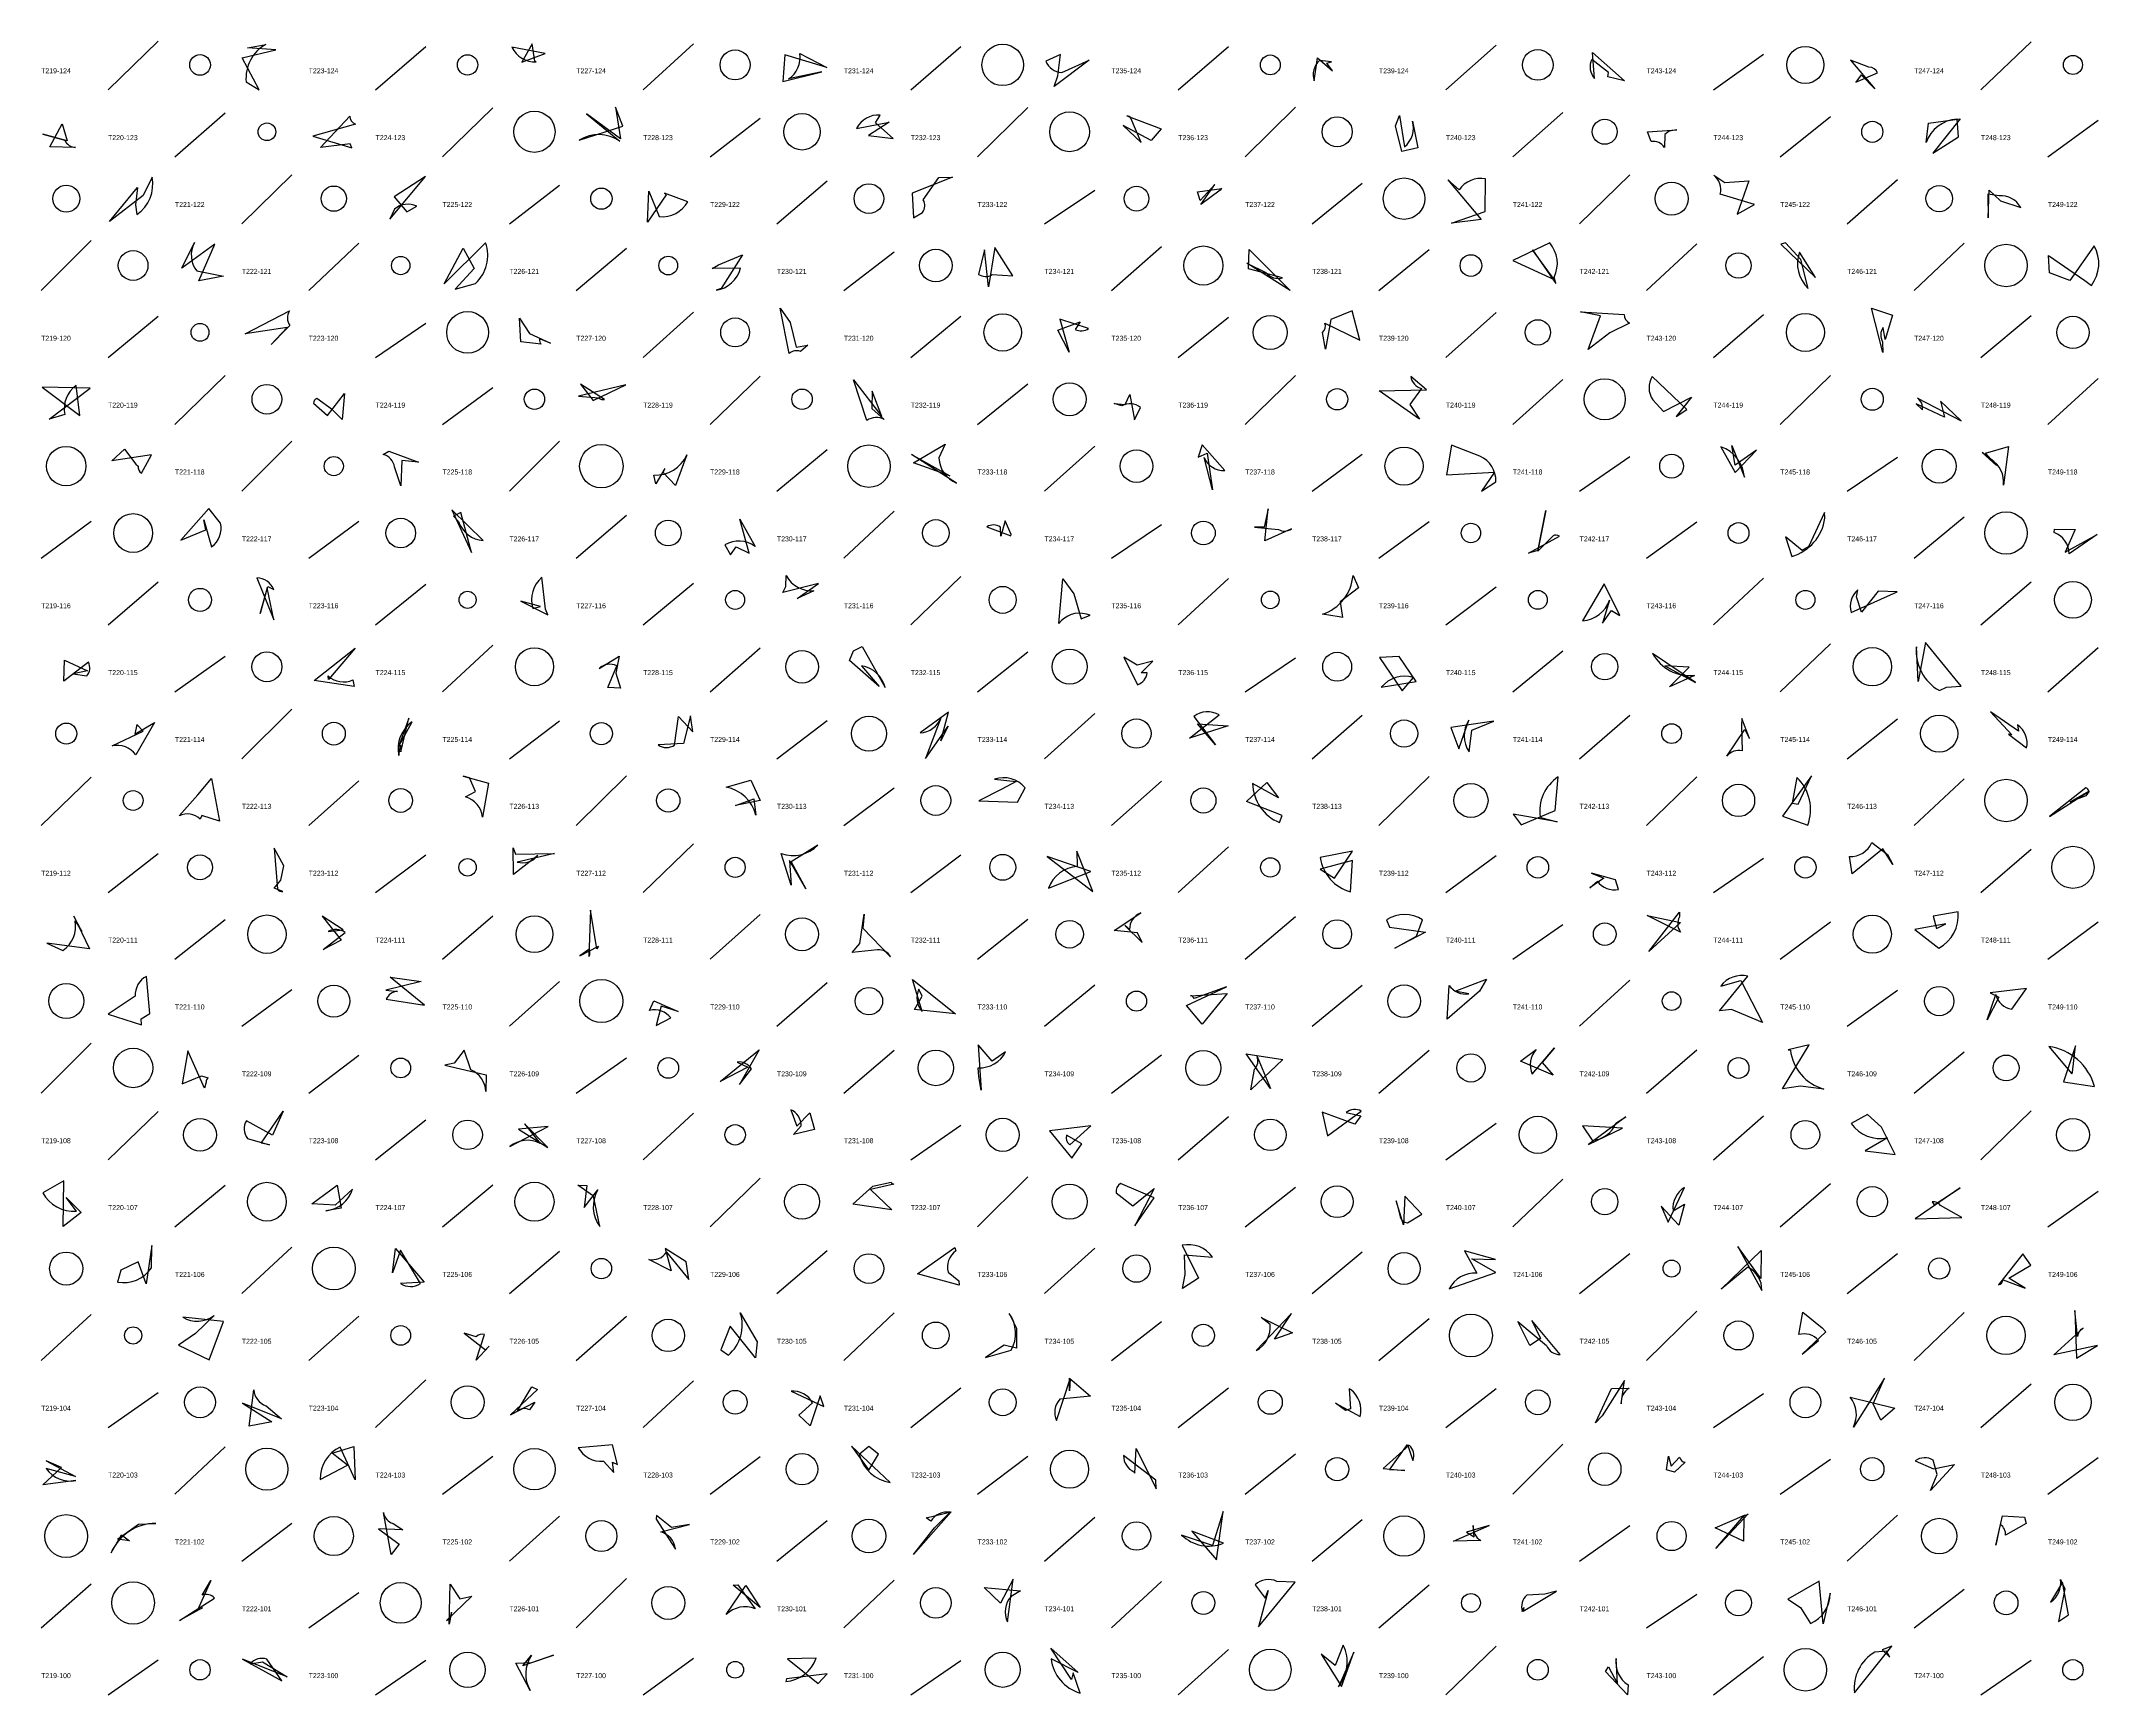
# Model space of a CAD drawing. Header units: millimetres. Extents: x -1 to 9990, y 0 to 15990.
# Drawn here: x 8760 to 9990, y 4000 to 4989 of the extents above; entities that cross this region are included whole.
import ezdxf

# ---------------------------------------------------------------- set-up
doc = ezdxf.new("R2010")
doc.units = ezdxf.units.MM
doc.layers.add('TEXT', color=3, linetype='Continuous')
doc.layers.add('WALL', color=1, linetype='Continuous')

msp = doc.modelspace()

# ---------------------------------------------------------------- linework, layer by layer
for points in [[(8900.4, 4984.1), (8883.3, 4985.3), (8894.4, 4987.3, 0.3), (8882.6, 4964.8), (8890.3, 4960.1), (8880.2, 4979.2)], [(9047.5, 4976.7), (9061.4, 4981.9), (9041.5, 4985.6, 0.3), (9056.1, 4976.8), (9055.3, 4977.3), (9053.7, 4987.6)], [(9203.6, 4965), (9226.9, 4970.9), (9206.9, 4966.6, 0.3), (9213.7, 4981.8), (9229.8, 4973.5), (9204.7, 4981)], [(9368, 4968.4), (9369.5, 4981.2), (9360.8, 4977.2, 0.3), (9370.3, 4970.5), (9386.7, 4977.9), (9365.8, 4962.1)], [(9528.8, 4976.1), (9531.6, 4976.8), (9524.5, 4977.7, 0.3), (9521.2, 4965.4), (9523.2, 4979.3), (9532.3, 4971.5)], [(9696.9, 4967.9), (9697.2, 4970.5), (9687.2, 4978.3, 0.3), (9688.9, 4966.9), (9687.7, 4982.4), (9706.8, 4965.5)], [(9848.3, 4969), (9845.1, 4964.7), (9858.2, 4970.2, 0.3), (9853, 4973.7), (9841.9, 4977.9), (9856.5, 4960.6)], [(9106.4, 4930.7), (9086.2, 4945.8), (9106.1, 4929.4, 0.3), (9081.7, 4929.9), (9107.9, 4938.4), (9103.5, 4949.8)], [(8775.5, 4929.5), (8761.1, 4933.5), (8774.1, 4930, 0.3), (8780.5, 4925.7), (8765.2, 4926), (8772.6, 4939.8)], [(8944.8, 4927.7), (8927, 4925.7), (8944.5, 4944.3, 0.3), (8948, 4939.5), (8922.4, 4932.3), (8945.7, 4925.4)], [(9269.4, 4931), (9259, 4940.3), (9261.7, 4945, 0.3), (9247.6, 4937), (9267.2, 4940.8), (9254.8, 4932.7)], [(9407.1, 4938.8), (9417.8, 4928.6), (9411.7, 4943.1, 0.3), (9409.3, 4944.5), (9429.8, 4936.8), (9423.7, 4929.8)], [(9569.8, 4938.6), (9572.2, 4944.7), (9575.2, 4926, 0.3), (9580.1, 4941.4), (9583.3, 4925.4), (9573.7, 4923.3)], [(9733.5, 4935.4), (9731, 4933.4), (9730.7, 4925.7, 0.3), (9722.8, 4929.1), (9720.6, 4934.9), (9738.1, 4936.1)], [(9891.2, 4922.2), (9906.6, 4931.9), (9905.7, 4942.6, 0.3), (9887.2, 4928.6), (9888.7, 4940.1), (9907.5, 4942.7)], [(8817.7, 4901.6), (8816.5, 4891.3), (8817.3, 4885.5, 0.3), (8826.3, 4907.8), (8821, 4896.8), (8800.9, 4881.3)], [(8971.1, 4896.1), (8978.6, 4887.2), (8984.6, 4890.5, 0.3), (8971.3, 4888.7), (8968.5, 4882.7), (8989.8, 4908.2)], [(9122.6, 4881), (9123.4, 4899.4), (9129.5, 4884.3, 0.3), (9146.7, 4893.2), (9132.7, 4898.3), (9133.7, 4897.3)], [(9280.8, 4898.3), (9281.6, 4883.5), (9287.1, 4886.8, 0.3), (9287.5, 4894.2), (9296.9, 4907.6), (9304.9, 4907.9)], [(9453, 4893.8), (9451.5, 4899.1), (9466.1, 4901.1, 0.3), (9465.1, 4900), (9453.4, 4891.5), (9461.9, 4903.4)], [(9603.4, 4880.3), (9623.5, 4887.3), (9623.8, 4906.8, 0.3), (9607.9, 4900.2), (9601.1, 4906.2), (9621.1, 4882.6)], [(9774.1, 4885.7), (9784.5, 4891.5), (9764.1, 4897.7, 0.3), (9760.2, 4909), (9766.8, 4904.6), (9781.2, 4905.6)], [(9924.9, 4900), (9931.7, 4893.7), (9943.8, 4889.7, 0.3), (9930.8, 4896.6), (9924.1, 4897.6), (9924.2, 4883.5)], [(8863.9, 4867.7), (8844.2, 4853.4), (8851.7, 4868.7, 0.3), (8853, 4851.8), (8869.1, 4848.6), (8854.2, 4845.8)], [(9019, 4853.2), (9007.6, 4840.8), (9019.7, 4844.2, 0.3), (9025.8, 4868.6), (9000.9, 4844.1), (9012.4, 4865.3)], [(9179.4, 4861.4), (9166.6, 4841.2), (9163.6, 4840.2, 0.3), (9178.2, 4853.4), (9161.3, 4853.3), (9165.1, 4855.5)], [(9326.5, 4842.3), (9324.1, 4864.4), (9320.6, 4849.7, 0.3), (9328.6, 4849.6), (9341, 4848.9), (9330.2, 4865.7)], [(9506.8, 4840), (9481, 4856.4), (9492.4, 4850.8, 0.3), (9502.4, 4847.6), (9482, 4853.1), (9482.3, 4864.6)], [(9651.9, 4864.3), (9665.7, 4844.2), (9664.8, 4848.1, 0.3), (9662.1, 4868.5), (9640, 4858), (9664.7, 4846.7)], [(9800.4, 4867.7), (9821, 4847.9), (9811.4, 4863, 0.3), (9816.7, 4841.3), (9812.3, 4858.7), (9803.1, 4868.6)], [(9960.4, 4861), (9982.1, 4846), (9986, 4843.1, 0.3), (9987.7, 4866.7), (9973.2, 4846.1), (9960.9, 4850.7)], [(8907.2, 4818), (8882, 4814.2), (8908.5, 4827.8, 0.3), (8908.7, 4819.1), (8906.7, 4817.1), (8897.6, 4807.8)], [(9052, 4814.4), (9064.6, 4808.6), (9058.1, 4811.1, 0.3), (9059.1, 4807.9), (9046.9, 4809.3), (9046.1, 4823.5)], [(9211.4, 4806.1), (9218.4, 4807.3), (9214, 4803.6, 0.3), (9207.4, 4802.3), (9202, 4829.5), (9208, 4820.9)], [(9531.2, 4822.7), (9528.1, 4805), (9526.2, 4815, 0.3), (9527.7, 4820.6), (9548.6, 4810.3), (9543.9, 4827.9)], [(9692.4, 4825), (9680.6, 4827.3), (9706.6, 4825.7, 0.3), (9709.9, 4820.6), (9698.1, 4814.7), (9685.1, 4804.8)], [(9867, 4825.4), (9862.6, 4810.8), (9861.5, 4818, 0.3), (9861.2, 4809.4), (9861.4, 4803), (9854.6, 4829.5)], [(9368, 4816.3), (9381.3, 4821.4), (9378.4, 4816.8, 0.3), (9386.3, 4817.4), (9369.1, 4823), (9374.7, 4803.2)], [(9257, 4779.8), (9256.7, 4769.4), (9264.2, 4762.8, 0.3), (9253.8, 4762.3), (9245.8, 4786.7), (9262.8, 4764.7)], [(9560.2, 4780.1), (9588.5, 4780.7), (9579, 4788.7, 0.3), (9585.5, 4781.4), (9578.5, 4771.9), (9584.2, 4763)], [(9737.8, 4764.6), (9744.1, 4768.8), (9723.4, 4788.7, 0.3), (9723.8, 4774.6), (9730.2, 4767.6), (9746.8, 4776.3)], [(8760.7, 4782.3), (8783.1, 4765.2), (8780.9, 4783.2, 0.3), (8774.2, 4765.9), (8764.7, 4763), (8789.4, 4781.7)], [(8940, 4762.8), (8934.2, 4768.6), (8924.9, 4775.5, 0.3), (8922.8, 4772.6), (8931.2, 4765.2), (8941.3, 4778.4)], [(9109.6, 4783.6), (9081.3, 4776.9), (9093.5, 4775.9, 0.3), (9096.8, 4774.9), (9082.6, 4784.1), (9090.1, 4774.2)], [(9411.1, 4777.9), (9413.9, 4762.6), (9417.4, 4770.1, 0.3), (9406.3, 4771.1), (9401.7, 4772.5), (9408.2, 4771.8)], [(9898.1, 4764.2), (9881.2, 4772.3), (9885, 4768.7, 0.3), (9882, 4775.7), (9908.2, 4762), (9895.7, 4773.8)], [(8809.8, 4745.1), (8816.6, 4736.1), (8818.1, 4735, 0.3), (8820, 4730.7), (8826, 4741.8), (8802.3, 4738.1)], [(8975.6, 4738.4), (8975, 4723.3), (8971.3, 4734.5, 0.3), (8964.6, 4742), (8968, 4743.9), (8985.6, 4737.3)], [(9132.9, 4733.6), (9127.6, 4724.5), (9126.4, 4729.6, 0.3), (9146.2, 4741.7), (9139.3, 4723.5), (9132, 4731.1)], [(9281.6, 4736.9), (9300.5, 4748.1), (9296.9, 4739.9, 0.3), (9307.4, 4724.9), (9280.5, 4741.9), (9303.4, 4729.1)], [(9457.2, 4742.7), (9460.5, 4720.8), (9455.4, 4740.1, 0.3), (9467.8, 4732.3), (9454.3, 4747.8), (9451.8, 4740.3)], [(9629.1, 4731.4), (9621.3, 4720.1), (9629.9, 4725.7, 0.3), (9620.4, 4741), (9603.4, 4747.5), (9600.4, 4729.7)], [(9773.1, 4735.6), (9771.1, 4747.3), (9778.5, 4728.4, 0.3), (9764.5, 4746.6), (9773, 4731.2), (9785.7, 4744.5)], [(9922.6, 4742.7), (9936.4, 4746.7), (9933.4, 4723.6, 0.3), (9925.8, 4739.1), (9920.7, 4743.2), (9929.2, 4735.4)], [(8858.4, 4696.8), (8857.3, 4702.8), (8861.9, 4686.7, 0.3), (8867.3, 4700.9), (8860.3, 4709.7), (8843.5, 4690.7)], [(9010.9, 4707.2), (9006.6, 4705.1), (9009.6, 4701.8, 0.3), (9024.4, 4690.5), (9005.5, 4708.8), (9017.4, 4683.4)], [(9183.3, 4682.9), (9177.9, 4703.2), (9186.9, 4687, 0.3), (9168.9, 4687.9), (9172.3, 4682), (9175.7, 4686.7)], [(9336.4, 4702.2), (9333.9, 4693.2), (9333.7, 4698.5, 0.3), (9325.5, 4698.7), (9339.9, 4693.4), (9340.1, 4694.2)], [(9491.3, 4698.5), (9485.5, 4698.5), (9499.9, 4697.1, 0.3), (9507.6, 4697.4), (9491.8, 4690.3), (9493.8, 4709.4)], [(9654.9, 4684.6), (9649.4, 4682.9), (9667.9, 4693.1, 0.3), (9664.1, 4693.3), (9655, 4684.1), (9659.7, 4708.4)], [(9813, 4684.5), (9803.1, 4692.7), (9806.8, 4681, 0.3), (9826.6, 4703.8), (9826.5, 4707.2), (9816.8, 4686.8)], [(9970.4, 4683.6), (9989.4, 4694.2), (9972.8, 4682.5, 0.3), (9963.8, 4695.3), (9964, 4697.2), (9976.3, 4697.1)], [(8890.9, 4646.8), (8895.6, 4663), (8899.1, 4661.3, 0.3), (8889, 4668.1), (8899.1, 4643), (8895.2, 4662.3)], [(9063, 4646), (9061.5, 4649.4), (9059.4, 4668.5, 0.3), (9054.1, 4649.9), (9058.6, 4651), (9046.9, 4654.2)], [(9203.6, 4659.5), (9205.3, 4663), (9205.6, 4669.5, 0.3), (9222, 4660.5), (9212, 4655.9), (9224.8, 4664.8)], [(9382, 4643.7), (9387.3, 4645.8), (9385.1, 4646.5, 0.3), (9368.5, 4640.9), (9371, 4667.6), (9377.5, 4658.6)], [(9538.2, 4644.5), (9536.1, 4644.9), (9526.2, 4646.4, 0.3), (9544.5, 4669.6), (9547.7, 4662.3), (9536.7, 4653.8)], [(9704, 4645.6), (9694.6, 4664.6), (9681.8, 4642.5, 0.3), (9697.9, 4654.9), (9693.7, 4641.1), (9699, 4648.6)], [(9848.6, 4647.7), (9845.5, 4656.9), (9846.4, 4661, 0.3), (9842.3, 4647.5), (9869.8, 4659.9), (9858.6, 4660.2)], [(9245.7, 4624.5), (9250.9, 4627.1), (9264.7, 4602.5, 0.3), (9250.6, 4615.6), (9261.2, 4603.1), (9243.3, 4618.7)], [(9886.9, 4629.5), (9882.4, 4606.2), (9881.4, 4626.9, 0.3), (9895.2, 4600.7), (9899.4, 4602.7), (9908.1, 4603.4)], [(8787.8, 4612.6), (8779.1, 4610.8), (8787.3, 4609.5, 0.3), (8788.3, 4617.7), (8773.5, 4606.4), (8773.9, 4619)], [(8947.7, 4626.1), (8931.8, 4607.3), (8931.7, 4609.5, 0.3), (8946.4, 4607.1), (8947.2, 4603.2), (8923.3, 4606.7)], [(9106.4, 4602.2), (9098.8, 4602.6), (9104.3, 4615.6, 0.3), (9093.6, 4614), (9105.7, 4621.3), (9103.6, 4611.1)], [(9415.4, 4615.9), (9407.5, 4620.7), (9415.7, 4604.2, 0.3), (9421.3, 4611.4), (9417.7, 4611.4), (9424.7, 4618.4)], [(9560.4, 4620.5), (9573.8, 4600.6), (9580.6, 4608.6, 0.3), (9561.4, 4602.7), (9582.3, 4606.2), (9572, 4621.2)], [(9730.9, 4615.6), (9749.3, 4605.6), (9723.6, 4622.9, 0.3), (9748.6, 4609.8), (9733.8, 4602.9), (9745.4, 4614.7)], [(8816, 4574.7), (8827.8, 4581.6), (8816.6, 4562.3, 0.3), (8802.5, 4567.6), (8821, 4576.5), (8817.3, 4580.4)], [(8979.9, 4584.2), (8973.9, 4567.5), (8981.8, 4582, 0.3), (8973.8, 4561.9), (8974.8, 4568.1), (8975, 4564.2)], [(9148.3, 4585.7), (9144.2, 4569), (9129, 4568.2, 0.3), (9138.8, 4568.1), (9141.2, 4585.3), (9149.7, 4576)], [(9298, 4570.7), (9302.5, 4587.9), (9285.6, 4575.4, 0.3), (9298.2, 4584.8), (9288.8, 4560.2), (9302.3, 4579.4)], [(9469.9, 4579.7), (9446.6, 4572.3), (9464.4, 4586.2, 0.3), (9449.3, 4585.3), (9462.3, 4568.3), (9451.4, 4580.9)], [(9602.9, 4578.6), (9607.8, 4565.8), (9613.7, 4583, 0.3), (9613.9, 4564.1), (9615.6, 4577.1), (9628.6, 4582.4)], [(9776.9, 4584), (9776.7, 4579.6), (9777.1, 4564.7, 0.3), (9768.1, 4561.5), (9778.7, 4577.4), (9781.5, 4572)], [(9938.4, 4574.3), (9936.4, 4574.7), (9947.3, 4566.4, 0.3), (9941.9, 4580.2), (9942.4, 4576.5), (9925.7, 4588.1)], [(8866.7, 4522.6), (8856, 4526.1), (8855.1, 4523.9, 0.3), (8842.6, 4525.9), (8853.6, 4538.3), (8861.8, 4548.1)], [(9012.4, 4549.5), (9027.6, 4545.3), (9024, 4525.1, 0.3), (9013.7, 4537.2), (9019.7, 4540.4), (9016.2, 4548.6)], [(9175.3, 4531.9), (9186.1, 4535.9), (9187.4, 4526.2, 0.3), (9169.7, 4542.9), (9184.4, 4547.1), (9190, 4535)], [(9320.7, 4534.8), (9343.8, 4534), (9348.4, 4542.6, 0.3), (9330.1, 4547.8), (9343.1, 4546.4), (9334.5, 4541.8)], [(9493, 4545.7), (9500, 4536.5), (9484.4, 4545.2, 0.3), (9500.6, 4521.8), (9502.2, 4526), (9480.7, 4534.3)], [(9645.1, 4520.5), (9665.3, 4529), (9667.2, 4549.1, 0.3), (9656.5, 4524.9), (9666.6, 4522.2), (9640.2, 4526.8)], [(9818.7, 4549.7), (9801.4, 4525.6), (9816.4, 4520.2, 0.3), (9809.9, 4548.8), (9807.1, 4533.4), (9810.6, 4532.7)], [(9982.6, 4537.8), (9973.3, 4534.1), (9984.4, 4540.5, 0.3), (9982.7, 4542.6), (9961, 4525.5), (9984.6, 4540.6)], [(8905.1, 4495.9), (8899.4, 4506.4), (8901.3, 4481.9, 0.3), (8904.6, 4480.6), (8899.4, 4482.6), (8903.4, 4487.4)], [(9043.7, 4502.8), (9066.9, 4503.3), (9044.7, 4498.2, 0.3), (9057.1, 4502.1), (9042.4, 4490.8), (9042.2, 4506.6)], [(9207.6, 4499), (9208.5, 4484.3), (9202.6, 4503.3, 0.3), (9224.4, 4508.3), (9208.4, 4498.3), (9217.3, 4482.1)], [(9388.8, 4480.6), (9379.3, 4504.7), (9379.6, 4495.5, 0.3), (9362.3, 4482.5), (9387.6, 4492.5), (9361.5, 4501.4)], [(9533.5, 4488.6), (9544.2, 4504.7), (9524.9, 4500.8, 0.3), (9543, 4480.4), (9544.1, 4499), (9524.8, 4494)], [(9861.4, 4506), (9842.9, 4491.2), (9841.3, 4501.4, 0.3), (9854.8, 4509.8), (9864.1, 4502.6), (9867.2, 4496.8)], [(9694.4, 4488.6), (9686, 4482.7), (9690.6, 4486.8, 0.3), (9703.3, 4481.8), (9701.4, 4487.5), (9687, 4491.5)], [(9092.3, 4446.3), (9088.6, 4469.3), (9087.5, 4441.6, 0.3), (9087.6, 4445.9), (9082.1, 4442), (9093.3, 4447.9)], [(9252.1, 4467), (9251.3, 4458.7), (9267.9, 4441.5, 0.3), (9260.2, 4445.7), (9244.9, 4444), (9249.6, 4449.4)], [(9415.6, 4455.8), (9401.7, 4457.2), (9417.5, 4467.8, 0.3), (9410.8, 4457.9), (9408.1, 4460.2), (9418.3, 4450.1)], [(9569.4, 4446.6), (9582.5, 4453.8), (9586.1, 4463.6, 0.3), (9564.6, 4463.6), (9566.3, 4459.3), (9587.9, 4456.2)], [(9721.4, 4444.6), (9739.7, 4468.1), (9739.7, 4465.4, 0.3), (9740.3, 4456.3), (9720.3, 4466.1), (9740.4, 4462.1)], [(9898.9, 4461.2), (9880.4, 4457.8), (9894.8, 4446.6, 0.3), (9906.3, 4468.3), (9891.5, 4465.8), (9893.3, 4458.4)], [(8788.9, 4446.2), (8763.4, 4449.7), (8773, 4445.2, 0.3), (8780.3, 4463.1), (8784.3, 4456.7), (8779.5, 4465.8)], [(8939.5, 4451.5), (8928.6, 4445.9), (8941.7, 4456, 0.3), (8931.7, 4456.7), (8940.6, 4457.6), (8928, 4465.8)], [(8819.9, 4404.3), (8824.9, 4407.6), (8823, 4429.8, 0.3), (8816.3, 4418), (8800, 4407.1), (8820.1, 4400.8)], [(9770.9, 4409.9), (9763.6, 4409.2), (9780.6, 4429.9, 0.3), (9764.4, 4424), (9776.3, 4427.3), (9789.3, 4402.1)], [(8987.3, 4426.7), (8966.1, 4421.6), (8973, 4420.8, 0.3), (8966.4, 4416.1), (8989.3, 4412.5), (8968.7, 4429.3)], [(9282.3, 4409.9), (9286.9, 4417.9), (9284.9, 4422.2, 0.3), (9286.9, 4408.7), (9281, 4427.9), (9306.8, 4407.4)], [(9445, 4412.4), (9468.9, 4423.6), (9449.5, 4416.6, 0.3), (9447.2, 4418.2), (9469.3, 4419.6), (9454.2, 4401.2)], [(9620.2, 4420.9), (9600.7, 4404.2), (9602, 4424.4, 0.3), (9613.8, 4419.4), (9605.6, 4420.9), (9624.4, 4428.1)], [(9930.6, 4417.3), (9923.6, 4403.7), (9928.8, 4419, 0.3), (9938.4, 4410.1), (9947.2, 4422.6), (9925.4, 4419.9)], [(9130.8, 4411.9), (9127.8, 4400.4), (9136.6, 4404.9, 0.3), (9123.8, 4409.4), (9126.4, 4415.2), (9140.9, 4408.8)], [(8844.4, 4365.5), (8855.8, 4370.2), (8859.8, 4369, 0.3), (8858.7, 4366.5), (8857.7, 4362.9), (8847.8, 4385.3)], [(9001.3, 4376.6), (9026.1, 4370.8), (9025.9, 4361, 0.3), (9017, 4373.8), (9013, 4385.7), (9006.9, 4377.8)], [(9189.4, 4385.8), (9177.7, 4365.1), (9184.7, 4374.4, 0.3), (9176.2, 4378.5), (9182.5, 4375.4), (9166.1, 4366.9)], [(9322.1, 4361.7), (9320.8, 4369.9), (9320.3, 4375.1, 0.3), (9336.7, 4384.7), (9328.6, 4379), (9320.4, 4388.9)], [(9502.5, 4380), (9483.3, 4362), (9485.6, 4374.3, 0.3), (9487.1, 4381.9), (9495.1, 4362.7), (9480.6, 4383.5)], [(9664.2, 4370.7), (9644.7, 4379), (9654.1, 4386.1, 0.3), (9651.6, 4371.2), (9664.9, 4387), (9657.5, 4378.3)], [(9817.2, 4388.8), (9804.7, 4385.9), (9806, 4385.6, 0.3), (9826, 4362.4), (9812.1, 4364.1), (9801.3, 4362.5)], [(9976.6, 4388.2), (9969.3, 4366.8), (9987.9, 4363.9, 0.3), (9960.5, 4387.9), (9974.3, 4371.4), (9974.7, 4372.4)], [(8904.7, 4349.1), (8898.4, 4334.7), (8882.7, 4343.4, 0.3), (8883.3, 4332.9), (8896.5, 4329), (8891.5, 4330)], [(9222.5, 4338.2), (9209.9, 4335.2), (9214.5, 4340.3, 0.3), (9208.3, 4350), (9211.9, 4340.1), (9219.7, 4348.1)], [(9526, 4348.6), (9529.3, 4334.4), (9549.4, 4349.2, 0.3), (9540.4, 4348.3), (9549.1, 4346.3), (9545.5, 4341.4)], [(9705.6, 4339), (9681.8, 4340.4), (9687.4, 4331.8, 0.3), (9701.7, 4342), (9707.6, 4345.7), (9685.2, 4329.3)], [(9860.5, 4339.6), (9852.2, 4347.2), (9842.4, 4341.7, 0.3), (9864, 4333.3), (9850.8, 4325.4), (9868.7, 4323.2)], [(9062.9, 4327.5), (9049.1, 4341.5), (9058.5, 4329.8, 0.3), (9040.2, 4328), (9063.1, 4339.9), (9045.4, 4338.4)], [(9376.3, 4321.1), (9382.3, 4329.7), (9373.1, 4334.7, 0.3), (9375.1, 4329), (9387.7, 4340.3), (9363, 4337.3)], [(8773.1, 4280.1), (8773.6, 4307.4), (8761, 4300.4, 0.3), (8781.1, 4289.3), (8775, 4297.5), (8784, 4288.5)], [(8937.1, 4304.9), (8939.4, 4291.2), (8930.3, 4289.6, 0.3), (8946.2, 4302.4), (8935.9, 4293), (8921.8, 4293.7)], [(9086.3, 4304.7), (9084.7, 4291.6), (9092.9, 4302, 0.3), (9094, 4280.1), (9090.2, 4298.3), (9080.9, 4304.8)], [(9245.4, 4293.5), (9257.3, 4304.3), (9268.3, 4306.6, 0.3), (9269.8, 4305.5), (9256, 4302.3), (9268.6, 4290.2)], [(9414.1, 4280.6), (9425.6, 4297.3), (9405.4, 4305.9, 0.3), (9402.9, 4300.3), (9412.8, 4292.5), (9425.6, 4302.8)], [(9574.6, 4281.1), (9570.3, 4295.5), (9572.7, 4286, 0.3), (9577, 4282.4), (9585.7, 4287.5), (9575.4, 4298.4)], [(9728.7, 4292.4), (9733, 4282.7), (9742.7, 4303.4, 0.3), (9735.9, 4289.6), (9742.7, 4293.6), (9739.4, 4281)], [(9880.7, 4284.8), (9908.6, 4285.5), (9895.8, 4292.8, 0.3), (9890.8, 4294.9), (9892, 4293.1), (9907.5, 4303.3)], [(8818.1, 4259), (8807.7, 4254), (8805.6, 4246.9, 0.3), (8826, 4255.5), (8826.1, 4268.7), (8822.8, 4245.9)], [(8971.9, 4267), (8989, 4246.9), (8974.8, 4246.1, 0.3), (8986.8, 4246), (8974.9, 4266.1), (8970.2, 4252.4)], [(9133.1, 4267.1), (9136.7, 4253.6), (9123.4, 4260.5, 0.3), (9134, 4264.8), (9147.4, 4248.5), (9145.8, 4259.1)], [(9284, 4251.9), (9306.4, 4267.6), (9306.9, 4265.6, 0.3), (9302.3, 4252.8), (9308.8, 4247.6), (9309, 4245.1)], [(9444.2, 4251.5), (9443.8, 4263.2), (9460.5, 4261.9, 0.3), (9442.4, 4268.9), (9452.1, 4249.2), (9442.6, 4243.1)], [(9629.6, 4260.5), (9611.1, 4265.7), (9618.5, 4252.3, 0.3), (9602, 4242.9), (9629.8, 4252.6), (9615.5, 4260.8)], [(9788.3, 4249.1), (9774.6, 4268.2), (9788.9, 4241.9, 0.3), (9780.6, 4255.8), (9764.7, 4242.6), (9788.6, 4265.8)], [(9949.9, 4257.1), (9945, 4263.8), (9930.5, 4245.2, 0.3), (9933.2, 4248.3), (9946.5, 4243.3), (9936.7, 4249.3)], [(8860.4, 4200.4), (8869, 4223.4), (8844.7, 4225.9, 0.3), (8863.5, 4226.9), (8852.3, 4216.1), (8842.2, 4209.2)], [(9172.1, 4220.6), (9166.5, 4206.3), (9171, 4203.2, 0.3), (9178.1, 4228.5), (9188.2, 4211.2), (9187.1, 4201.7)], [(9335.9, 4209.2), (9324.8, 4201.8), (9340, 4206.2, 0.3), (9338.8, 4228.2), (9343.3, 4219.3), (9343.3, 4207.4)], [(9497.5, 4212.7), (9507.7, 4228.2), (9486.6, 4205.9, 0.3), (9494.9, 4221.6), (9489.6, 4225.8), (9508.2, 4216.6)], [(9650.3, 4209), (9643.1, 4223.4), (9660.1, 4208.9, 0.3), (9668.3, 4203.6), (9651.5, 4224), (9656.5, 4213.1)], [(9827.3, 4217.2), (9813, 4203.7), (9822.9, 4211.9, 0.3), (9811, 4215.5), (9813.5, 4228.9), (9825.1, 4219.5)], [(9989.6, 4208.9), (9963.6, 4203.4), (9981.1, 4219.3, 0.3), (9977.8, 4214.3), (9976.2, 4230), (9977.2, 4201.4)], [(9027.9, 4208.6), (9020.2, 4200.2), (9025.1, 4215.5, 0.3), (9020.2, 4214.2), (9012.9, 4216.3), (9025.7, 4206.4)], [(9040.7, 4167.5), (9055.2, 4175.1), (9052, 4170.5, 0.3), (9044.8, 4169.8), (9053.4, 4184.3), (9056.9, 4182.7)], [(9374.9, 4189.4), (9387.5, 4178.7), (9369.2, 4176.8, 0.3), (9367.1, 4164.1), (9375.4, 4189), (9374.9, 4181.9)], [(9689.4, 4162.8), (9699.1, 4183.2), (9709.6, 4183.5, 0.3), (9704.9, 4174), (9706.8, 4188.1), (9693.5, 4166.9)], [(9855.6, 4174), (9862.4, 4189.4), (9843.7, 4160.2, 0.3), (9841.7, 4178.1), (9868.4, 4171.5), (9860.1, 4164.3)], [(8898, 4163.4), (8884.3, 4160.8), (8887.1, 4182.5, 0.3), (8894.5, 4172.9), (8903.7, 4165.2), (8880.4, 4174.4)], [(9219.9, 4161), (9213, 4167.3), (9221.3, 4174.7, 0.3), (9208.4, 4181.7), (9228.1, 4172.4), (9225.9, 4178.8)], [(9540, 4170), (9534, 4174.5), (9548.8, 4166.5, 0.3), (9543, 4182.7), (9542.2, 4183), (9543, 4171)], [(8947, 4148.6), (8947.7, 4128.7), (8938.9, 4148.2, 0.3), (8926.9, 4128.9), (8943.2, 4137.4), (8934.1, 4144.6)], [(9104.7, 4137.7), (9101.6, 4149.6), (9081.2, 4147.8, 0.3), (9096.2, 4139.8), (9102.4, 4133.1), (9101.6, 4139.2)], [(9260.8, 4143.9), (9254.9, 4148.6), (9249.2, 4143.8, 0.3), (9267.7, 4127), (9244.6, 4148.7), (9254.9, 4134.4)], [(9426.7, 4123.2), (9426.5, 4128.4), (9407.3, 4143.1, 0.3), (9413.5, 4133.4), (9414, 4132.6), (9414.9, 4147.4)], [(9566.3, 4134.6), (9577.1, 4149.7), (9580.3, 4140.2, 0.3), (9578.1, 4149.4), (9562.5, 4135.5), (9575.4, 4134.3)], [(8763, 4139.9), (8780.6, 4130.6), (8763, 4135.5, 0.3), (8780.7, 4128.2), (8761.1, 4125.6), (8772.2, 4136.1)], [(9733.1, 4142.8), (9734.7, 4136.8), (9739.8, 4142.1, 0.3), (9743.1, 4139.1), (9736.7, 4133.2), (9731.9, 4134.7)], [(9889.8, 4122.3), (9893.7, 4131.8), (9891.5, 4140.4, 0.3), (9880.7, 4140), (9891.6, 4135.2), (9904.1, 4137.8)], [(8805.7, 4093.1), (8818.3, 4102.2), (8828.6, 4102.6, 0.3), (8801.8, 4084.9), (8808, 4095.8), (8812.9, 4092.2)], [(8974, 4090.2), (8969.3, 4083.9), (8964.7, 4109, 0.3), (8970.5, 4102.6), (8976.3, 4098.7), (8961.8, 4099.3)], [(9127.9, 4107.3), (9127.8, 4105.1), (9139.4, 4087.2, 0.3), (9130.5, 4097.5), (9147.8, 4102), (9136.9, 4100.1)], [(9281.7, 4084), (9294.2, 4099.9), (9303.5, 4109.2, 0.3), (9292, 4103.9), (9289.3, 4105.8), (9304.1, 4109.4)], [(9466.8, 4109.6), (9460.5, 4089.3), (9442, 4095.6, 0.3), (9467, 4090.7), (9448, 4097.9), (9462.8, 4080.8)], [(9612.4, 4097.4), (9617, 4094.6), (9616.4, 4101.4, 0.3), (9620.9, 4092.3), (9604.5, 4091.9), (9625.8, 4101.4)], [(9778, 4092), (9761, 4100), (9778.6, 4107.5, 0.3), (9780.7, 4108.2), (9761.5, 4087.6), (9778.2, 4107)], [(9946, 4106.3), (9947.1, 4102.6), (9934.6, 4095.5, 0.3), (9931.5, 4101.9), (9928.8, 4089.5), (9932.9, 4107.1)], [(8856.5, 4052.1), (8842.8, 4044.4), (8863.7, 4057.9, 0.3), (8856.2, 4059.7), (8861.5, 4068.5), (8853.5, 4050.7)], [(9010.3, 4057.5), (9017.6, 4059.1), (9002.4, 4044.4, 0.3), (9005.3, 4049.5), (9004, 4042.2), (9004.6, 4066.3)], [(9173.8, 4065.6), (9176.7, 4065.8), (9187, 4051.5, 0.3), (9169.6, 4048), (9181.3, 4065.4), (9189.9, 4052.2)], [(9323.9, 4064.2), (9345.6, 4062.3), (9340, 4058.9, 0.3), (9337.8, 4043.6), (9341.2, 4069.3), (9333.7, 4054.8)], [(9488, 4040.6), (9509.8, 4067.4), (9498.9, 4067.9, 0.3), (9485.9, 4065.9), (9491.9, 4057.8), (9493.7, 4062.5)], [(9666.1, 4062.1), (9659.2, 4060.2), (9648.5, 4059.7, 0.3), (9645.7, 4049.8), (9646.6, 4052.3), (9646.3, 4050.1)], [(9804.4, 4057.3), (9812.1, 4052.2), (9818, 4042.7, 0.3), (9829.9, 4060.8), (9825.7, 4042.5), (9823.3, 4068)], [(9972.4, 4047.8), (9968.7, 4067.5), (9961.5, 4055.4, 0.3), (9967.5, 4069.1), (9970.2, 4063.5), (9966.3, 4043.9)], [(9066.4, 4023.7), (9048.1, 4017.4), (9053.3, 4023.7, 0.3), (9052.5, 4002.7), (9043.8, 4018.9), (9053.5, 4019.3)], [(9363.7, 4027.9), (9380.2, 4013.4), (9363.9, 4021.6, 0.3), (9381.3, 4001.1), (9377.2, 4013.2), (9376.1, 4009.1)], [(9537.5, 4005.1), (9544.9, 4025.6), (9535.7, 4004.9, 0.3), (9538.6, 4029.7), (9533.9, 4017.5), (9525.4, 4024.4)], [(9865.4, 4022.6), (9863.5, 4026.1), (9856.5, 4025.6, 0.3), (9844.4, 4001.3), (9866.6, 4029.1), (9860.9, 4026.9)], [(8880.5, 4021.3), (8904, 4008.4), (8894.9, 4021.4, 0.3), (8884.9, 4018.6), (8892.3, 4019.7), (8907.1, 4010.7)], [(9230, 4012.6), (9205.8, 4009.6), (9205.3, 4008, 0.3), (9223.4, 4021.9), (9206.4, 4021.5), (9224.7, 4006.7)], [(9697.3, 4016.7), (9702.7, 4006.6), (9701.9, 4021.8, 0.3), (9709, 4005.9), (9708.7, 4000.1), (9695.4, 4014)]]:
    msp.add_lwpolyline(points, format="xyb", close=True)
for centre, radius in [((9175, 4975), 8.98), ((9335, 4975), 12.4), ((9655, 4975), 9.19), ((9815, 4975), 11.1), ((8855, 4975), 6.19), ((9015, 4975), 6.08), ((9495, 4975), 5.94), ((9975, 4975), 5.7), ((9055, 4935), 12.3), ((9375, 4935), 11.9), ((8895, 4935), 5.26), ((9215, 4935), 10.9), ((9535, 4935), 8.98), ((9695, 4935), 7.49), ((9855, 4935), 6.32), ((8775, 4895), 8.07), ((8935, 4895), 7.57), ((9095, 4895), 6.37), ((9255, 4895), 8.87), ((9415, 4895), 7.39), ((9575, 4895), 12.4), ((9735, 4895), 9.92), ((9895, 4895), 7.89), ((8815, 4855), 8.89), ((8975, 4855), 5.48), ((9135, 4855), 5.6), ((9295, 4855), 9.72), ((9455, 4855), 11.7), ((9615, 4855), 6.47), ((9775, 4855), 7.61), ((9935, 4855), 12.7), ((9015, 4815), 12.5), ((9175, 4815), 8.65), ((9335, 4815), 11.2), ((9495, 4815), 10.2), ((9815, 4815), 11.4), ((9975, 4815), 9.64), ((8855, 4815), 5.34), ((9655, 4815), 7.58), ((9695, 4775), 12.3), ((8895, 4775), 8.9), ((9055, 4775), 6.09), ((9215, 4775), 6.1), ((9375, 4775), 9.84), ((9535, 4775), 6.36), ((9855, 4775), 6.57), ((8775, 4735), 11.8), ((8935, 4735), 5.72), ((9095, 4735), 13), ((9255, 4735), 12.7), ((9415, 4735), 9.75), ((9575, 4735), 11.4), ((9735, 4735), 7.14), ((9895, 4735), 10.1), ((8815, 4695), 11.6), ((8975, 4695), 8.87), ((9135, 4695), 7.71), ((9295, 4695), 7.99), ((9455, 4695), 7.1), ((9615, 4695), 5.8), ((9775, 4695), 6.24), ((9935, 4695), 12.7), ((9975, 4655), 11), ((8855, 4655), 6.9), ((9015, 4655), 5.12), ((9175, 4655), 5.68), ((9335, 4655), 8.08), ((9495, 4655), 5.26), ((9655, 4655), 5.65), ((9815, 4655), 5.7), ((8895, 4615), 8.95), ((9055, 4615), 11.4), ((9215, 4615), 9.75), ((9375, 4615), 10.5), ((9535, 4615), 8.65), ((9695, 4615), 7.88), ((9855, 4615), 11.5), ((8775, 4575), 6.3), ((8935, 4575), 6.85), ((9095, 4575), 6.67), ((9255, 4575), 10.5), ((9415, 4575), 8.76), ((9575, 4575), 8.15), ((9735, 4575), 5.92), ((9895, 4575), 11.1), ((8815, 4535), 5.92), ((8975, 4535), 7.1), ((9135, 4535), 6.97), ((9295, 4535), 8.89), ((9455, 4535), 7.52), ((9615, 4535), 10.2), ((9775, 4535), 9.66), ((9935, 4535), 12.7), ((9975, 4495), 12.6), ((8855, 4495), 7.44), ((9015, 4495), 5.21), ((9175, 4495), 6), ((9335, 4495), 7.75), ((9495, 4495), 5.78), ((9655, 4495), 6.43), ((9815, 4495), 6.38), ((8895, 4455), 11.5), ((9055, 4455), 11), ((9215, 4455), 9.84), ((9375, 4455), 8.25), ((9535, 4455), 8.63), ((9695, 4455), 6.77), ((9855, 4455), 11.4), ((8775, 4415), 10.5), ((8935, 4415), 9.57), ((9095, 4415), 12.9), ((9255, 4415), 8.19), ((9415, 4415), 6.03), ((9575, 4415), 9.77), ((9735, 4415), 5.58), ((9895, 4415), 8.77), ((8815, 4375), 11.8), ((8975, 4375), 5.9), ((9135, 4375), 6.16), ((9295, 4375), 10.6), ((9455, 4375), 10.5), ((9615, 4375), 8.42), ((9775, 4375), 6.24), ((9935, 4375), 7.74), ((8855, 4335), 9.81), ((9015, 4335), 8.84), ((9335, 4335), 9.88), ((9495, 4335), 9.44), ((9655, 4335), 11.1), ((9815, 4335), 8.6), ((9975, 4335), 9.8), ((9175, 4335), 6.1), ((9055, 4295), 11.7), ((8895, 4295), 11.6), ((9215, 4295), 10.4), ((9375, 4295), 10.5), ((9535, 4295), 9.54), ((9695, 4295), 7.89), ((9855, 4295), 9.03), ((8775, 4255), 9.91), ((8935, 4255), 12.8), ((9095, 4255), 6.1), ((9255, 4255), 8.87), ((9415, 4255), 8.23), ((9575, 4255), 9.56), ((9735, 4255), 5.1), ((9895, 4255), 6.34), ((8975, 4215), 5.89), ((9135, 4215), 9.68), ((9295, 4215), 8.03), ((9455, 4215), 6.65), ((9615, 4215), 12.8), ((9775, 4215), 8.71), ((9935, 4215), 11.5), ((8815, 4215), 5.13), ((8855, 4175), 9.22), ((9015, 4175), 9.88), ((9815, 4175), 9.2), ((9975, 4175), 10.9), ((9175, 4175), 7.13), ((9335, 4175), 8.02), ((9495, 4175), 7.19), ((9655, 4175), 7.41), ((8895, 4135), 12.6), ((9055, 4135), 12.4), ((9215, 4135), 9.44), ((9375, 4135), 11.4), ((9535, 4135), 6.92), ((9695, 4135), 9.73), ((9855, 4135), 6.97), ((8775, 4095), 12.8), ((8935, 4095), 11.7), ((9095, 4095), 9.32), ((9255, 4095), 10.1), ((9415, 4095), 8.48), ((9575, 4095), 12.1), ((9735, 4095), 8.73), ((9895, 4095), 10.6), ((8815, 4055), 12.7), ((8975, 4055), 12.2), ((9135, 4055), 9.88), ((9295, 4055), 9.16), ((9455, 4055), 6.86), ((9615, 4055), 5.62), ((9775, 4055), 7.69), ((9935, 4055), 7.13), ((9015, 4015), 10.6), ((9335, 4015), 10.5), ((9495, 4015), 12.4), ((9815, 4015), 12.7), ((8855, 4015), 6.08), ((9175, 4015), 5.01), ((9655, 4015), 6.21), ((9975, 4015), 6.09)]:
    msp.add_circle(centre, radius)
at = {"layer": 'WALL'}
for p, q in [((8800, 4960), (8830, 4989.2)), ((8960, 4960), (8990, 4986)), ((9120, 4960), (9150, 4987.6)), ((9280, 4960), (9310, 4986.1)), ((9440, 4960), (9470, 4986.1)), ((9600, 4960), (9630, 4986.8)), ((9920, 4960), (9950, 4988.9)), ((9760, 4960), (9790, 4981.5)), ((9000, 4920), (9030, 4949.4)), ((9320, 4920), (9350, 4949.5)), ((9480, 4920), (9510, 4949.8)), ((9640, 4920), (9670, 4946.6)), ((8840, 4920), (8870, 4946.4)), ((9160, 4920), (9190, 4943.1)), ((9800, 4920), (9830, 4944.2)), ((9960, 4920), (9990, 4942)), ((8880, 4880), (8910, 4909.2)), ((9040, 4880), (9070, 4903.1)), ((9200, 4880), (9230, 4905.6)), ((9360, 4880), (9390, 4900.1)), ((9520, 4880), (9550, 4904.3)), ((9680, 4880), (9710, 4909.2)), ((9840, 4880), (9870, 4906.5)), ((8760, 4840), (8790, 4870)), ((8920, 4840), (8950, 4868.3)), ((9080, 4840), (9110, 4865.4)), ((9240, 4840), (9270, 4863.1)), ((9400, 4840), (9430, 4866.3)), ((9560, 4840), (9590, 4864.5)), ((9720, 4840), (9750, 4867.9)), ((9880, 4840), (9910, 4868.4)), ((8800, 4800), (8830, 4824.8)), ((9120, 4800), (9150, 4827.2)), ((9280, 4800), (9310, 4824.8)), ((9440, 4800), (9470, 4824.1)), ((9600, 4800), (9630, 4826.9)), ((9760, 4800), (9790, 4825.8)), ((9920, 4800), (9950, 4825.2)), ((8960, 4800), (8990, 4820.5)), ((8840, 4760), (8870, 4789.2)), ((9160, 4760), (9190, 4788.8)), ((9480, 4760), (9510, 4789.3)), ((9640, 4760), (9670, 4786.8)), ((9800, 4760), (9830, 4789.3)), ((9960, 4760), (9990, 4787.5)), ((9000, 4760), (9030, 4782)), ((9320, 4760), (9350, 4784.2)), ((8880, 4720), (8910, 4749.9)), ((9040, 4720), (9070, 4749.9)), ((9200, 4720), (9230, 4744.9)), ((9360, 4720), (9390, 4747)), ((9520, 4720), (9550, 4742.2)), ((9680, 4720), (9710, 4740.8)), ((9840, 4720), (9870, 4740.4)), ((8760, 4680), (8790, 4702)), ((8920, 4680), (8950, 4702.1)), ((9080, 4680), (9110, 4705.6)), ((9240, 4680), (9270, 4708)), ((9560, 4680), (9590, 4701.9)), ((9720, 4680), (9750, 4701.6)), ((9880, 4680), (9910, 4704.6)), ((9400, 4680), (9430, 4700.1)), ((8800, 4640), (8830, 4665.7)), ((8960, 4640), (8990, 4664.4)), ((9120, 4640), (9150, 4665)), ((9280, 4640), (9310, 4668.9)), ((9440, 4640), (9470, 4667.7)), ((9760, 4640), (9790, 4668)), ((9920, 4640), (9950, 4665.7)), ((9600, 4640), (9630, 4662.8)), ((9000, 4600), (9030, 4627.9)), ((9800, 4600), (9830, 4628.8)), ((8840, 4600), (8870, 4621.3)), ((9160, 4600), (9190, 4626.3)), ((9320, 4600), (9350, 4624)), ((9480, 4600), (9510, 4620.4)), ((9640, 4600), (9670, 4624.5)), ((9960, 4600), (9990, 4626.5)), ((8880, 4560), (8910, 4589.7)), ((9040, 4560), (9070, 4582.6)), ((9200, 4560), (9230, 4582.8)), ((9360, 4560), (9390, 4587)), ((9520, 4560), (9550, 4586)), ((9680, 4560), (9710, 4586)), ((9840, 4560), (9870, 4583.8)), ((8760, 4520), (8790, 4549)), ((8920, 4520), (8950, 4546.8)), ((9080, 4520), (9110, 4549.8)), ((9240, 4520), (9270, 4542.6)), ((9400, 4520), (9430, 4546.6)), ((9560, 4520), (9590, 4549.4)), ((9720, 4520), (9750, 4549.1)), ((9880, 4520), (9910, 4548)), ((9120, 4480), (9150, 4509)), ((9440, 4480), (9470, 4507.3)), ((9920, 4480), (9950, 4505.8)), ((8800, 4480), (8830, 4503.2)), ((8960, 4480), (8990, 4502.4)), ((9280, 4480), (9310, 4502.5)), ((9600, 4480), (9630, 4502.1)), ((9760, 4480), (9790, 4500.5)), ((9160, 4440), (9190, 4466.7)), ((8840, 4440), (8870, 4463.9)), ((9000, 4440), (9030, 4465.9)), ((9320, 4440), (9350, 4464)), ((9480, 4440), (9510, 4465.6)), ((9640, 4440), (9670, 4460.8)), ((9800, 4440), (9830, 4462.4)), ((9960, 4440), (9990, 4462.5)), ((8880, 4400), (8910, 4422)), ((9040, 4400), (9070, 4426.8)), ((9200, 4400), (9230, 4426.2)), ((9360, 4400), (9390, 4424.8)), ((9520, 4400), (9550, 4424.5)), ((9680, 4400), (9710, 4427.6)), ((9840, 4400), (9870, 4421.6)), ((8760, 4360), (8790, 4389.9)), ((8920, 4360), (8950, 4382.6)), ((9080, 4360), (9110, 4381.1)), ((9240, 4360), (9270, 4385.6)), ((9400, 4360), (9430, 4382.8)), ((9560, 4360), (9590, 4385.7)), ((9720, 4360), (9750, 4385.9)), ((9880, 4360), (9910, 4384.6)), ((8800, 4320), (8830, 4349)), ((8960, 4320), (8990, 4343.9)), ((9120, 4320), (9150, 4348)), ((9440, 4320), (9470, 4346)), ((9760, 4320), (9790, 4346.3)), ((9920, 4320), (9950, 4349.3)), ((9280, 4320), (9310, 4340.8)), ((9600, 4320), (9630, 4342)), ((9160, 4280), (9190, 4309)), ((9320, 4280), (9350, 4309.8)), ((9640, 4280), (9670, 4308.5)), ((8840, 4280), (8870, 4304.9)), ((9000, 4280), (9030, 4305)), ((9480, 4280), (9510, 4303.6)), ((9800, 4280), (9830, 4305.8)), ((9960, 4280), (9990, 4301.2)), ((8880, 4240), (8910, 4267.9)), ((9040, 4240), (9070, 4265.5)), ((9200, 4240), (9230, 4265.9)), ((9360, 4240), (9390, 4267.2)), ((9520, 4240), (9550, 4265)), ((9680, 4240), (9710, 4264)), ((9840, 4240), (9870, 4264.1)), ((8760, 4200), (8790, 4227.6)), ((8920, 4200), (8950, 4226.6)), ((9080, 4200), (9110, 4226.5)), ((9240, 4200), (9270, 4228.5)), ((9400, 4200), (9430, 4223.4)), ((9560, 4200), (9590, 4225.1)), ((9720, 4200), (9750, 4229.6)), ((9880, 4200), (9910, 4228.8)), ((8960, 4160), (8990, 4188.5)), ((9120, 4160), (9150, 4187.9)), ((9440, 4160), (9470, 4183.7)), ((9920, 4160), (9950, 4186.1)), ((8800, 4160), (8830, 4180.8)), ((9280, 4160), (9310, 4183.6)), ((9600, 4160), (9630, 4183.3)), ((9760, 4160), (9790, 4180.3)), ((8840, 4120), (8870, 4148.4)), ((9640, 4120), (9670, 4150)), ((9000, 4120), (9030, 4142.7)), ((9160, 4120), (9190, 4142.6)), ((9320, 4120), (9350, 4142.7)), ((9480, 4120), (9510, 4144.1)), ((9800, 4120), (9830, 4141)), ((9960, 4120), (9990, 4142)), ((8880, 4080), (8910, 4102.7)), ((9040, 4080), (9070, 4106.9)), ((9200, 4080), (9230, 4104.2)), ((9360, 4080), (9390, 4106.2)), ((9520, 4080), (9550, 4104.9)), ((9680, 4080), (9710, 4101.4)), ((9840, 4080), (9870, 4107.4)), ((8760, 4040), (8790, 4066.4)), ((8920, 4040), (8950, 4061.3)), ((9080, 4040), (9110, 4069.7)), ((9240, 4040), (9270, 4068.6)), ((9400, 4040), (9430, 4067.9)), ((9560, 4040), (9590, 4065.8)), ((9880, 4040), (9910, 4063.2)), ((9720, 4040), (9750, 4060.2)), ((9440, 4000), (9470, 4027.2)), ((9600, 4000), (9630, 4029.2)), ((8800, 4000), (8830, 4020.9)), ((8960, 4000), (8990, 4020.8)), ((9120, 4000), (9150, 4021.9)), ((9280, 4000), (9310, 4020.6)), ((9760, 4000), (9790, 4022.9)), ((9920, 4000), (9950, 4020.7))]:
    msp.add_line(p, q, dxfattribs=at)

# ---------------------------------------------------------------- texts
at = {"layer": 'TEXT'}
for s, p in [('T219-124', (8760, 4970)), ('T223-124', (8920, 4970)), ('T227-124', (9080, 4970)), ('T231-124', (9240, 4970)), ('T235-124', (9400, 4970)), ('T239-124', (9560, 4970)), ('T243-124', (9720, 4970)), ('T247-124', (9880, 4970)), ('T220-123', (8800, 4930)), ('T224-123', (8960, 4930)), ('T228-123', (9120, 4930)), ('T232-123', (9280, 4930)), ('T236-123', (9440, 4930)), ('T240-123', (9600, 4930)), ('T244-123', (9760, 4930)), ('T248-123', (9920, 4930)), ('T221-122', (8840, 4890)), ('T225-122', (9000, 4890)), ('T229-122', (9160, 4890)), ('T233-122', (9320, 4890)), ('T237-122', (9480, 4890)), ('T241-122', (9640, 4890)), ('T245-122', (9800, 4890)), ('T249-122', (9960, 4890)), ('T222-121', (8880, 4850)), ('T226-121', (9040, 4850)), ('T230-121', (9200, 4850)), ('T234-121', (9360, 4850)), ('T238-121', (9520, 4850)), ('T242-121', (9680, 4850)), ('T246-121', (9840, 4850)), ('T219-120', (8760, 4810)), ('T223-120', (8920, 4810)), ('T227-120', (9080, 4810)), ('T231-120', (9240, 4810)), ('T235-120', (9400, 4810)), ('T239-120', (9560, 4810)), ('T243-120', (9720, 4810)), ('T247-120', (9880, 4810)), ('T220-119', (8800, 4770)), ('T224-119', (8960, 4770)), ('T228-119', (9120, 4770)), ('T232-119', (9280, 4770)), ('T236-119', (9440, 4770)), ('T240-119', (9600, 4770)), ('T244-119', (9760, 4770)), ('T248-119', (9920, 4770)), ('T221-118', (8840, 4730)), ('T225-118', (9000, 4730)), ('T229-118', (9160, 4730)), ('T233-118', (9320, 4730)), ('T237-118', (9480, 4730)), ('T241-118', (9640, 4730)), ('T245-118', (9800, 4730)), ('T249-118', (9960, 4730)), ('T222-117', (8880, 4690)), ('T226-117', (9040, 4690)), ('T230-117', (9200, 4690)), ('T234-117', (9360, 4690)), ('T238-117', (9520, 4690)), ('T242-117', (9680, 4690)), ('T246-117', (9840, 4690)), ('T219-116', (8760, 4650)), ('T223-116', (8920, 4650)), ('T227-116', (9080, 4650)), ('T231-116', (9240, 4650)), ('T235-116', (9400, 4650)), ('T239-116', (9560, 4650)), ('T243-116', (9720, 4650)), ('T247-116', (9880, 4650)), ('T220-115', (8800, 4610)), ('T224-115', (8960, 4610)), ('T228-115', (9120, 4610)), ('T232-115', (9280, 4610)), ('T236-115', (9440, 4610)), ('T240-115', (9600, 4610)), ('T244-115', (9760, 4610)), ('T248-115', (9920, 4610)), ('T221-114', (8840, 4570)), ('T225-114', (9000, 4570)), ('T229-114', (9160, 4570)), ('T233-114', (9320, 4570)), ('T237-114', (9480, 4570)), ('T241-114', (9640, 4570)), ('T245-114', (9800, 4570)), ('T249-114', (9960, 4570)), ('T222-113', (8880, 4530)), ('T226-113', (9040, 4530)), ('T230-113', (9200, 4530)), ('T234-113', (9360, 4530)), ('T238-113', (9520, 4530)), ('T242-113', (9680, 4530)), ('T246-113', (9840, 4530)), ('T219-112', (8760, 4490)), ('T223-112', (8920, 4490)), ('T227-112', (9080, 4490)), ('T231-112', (9240, 4490)), ('T235-112', (9400, 4490)), ('T239-112', (9560, 4490)), ('T243-112', (9720, 4490)), ('T247-112', (9880, 4490)), ('T220-111', (8800, 4450)), ('T224-111', (8960, 4450)), ('T228-111', (9120, 4450)), ('T232-111', (9280, 4450)), ('T236-111', (9440, 4450)), ('T240-111', (9600, 4450)), ('T244-111', (9760, 4450)), ('T248-111', (9920, 4450)), ('T221-110', (8840, 4410)), ('T225-110', (9000, 4410)), ('T229-110', (9160, 4410)), ('T233-110', (9320, 4410)), ('T237-110', (9480, 4410)), ('T241-110', (9640, 4410)), ('T245-110', (9800, 4410)), ('T249-110', (9960, 4410)), ('T222-109', (8880, 4370)), ('T226-109', (9040, 4370)), ('T230-109', (9200, 4370)), ('T234-109', (9360, 4370)), ('T238-109', (9520, 4370)), ('T242-109', (9680, 4370)), ('T246-109', (9840, 4370)), ('T219-108', (8760, 4330)), ('T223-108', (8920, 4330)), ('T227-108', (9080, 4330)), ('T231-108', (9240, 4330)), ('T235-108', (9400, 4330)), ('T239-108', (9560, 4330)), ('T243-108', (9720, 4330)), ('T247-108', (9880, 4330)), ('T220-107', (8800, 4290)), ('T224-107', (8960, 4290)), ('T228-107', (9120, 4290)), ('T232-107', (9280, 4290)), ('T236-107', (9440, 4290)), ('T240-107', (9600, 4290)), ('T244-107', (9760, 4290)), ('T248-107', (9920, 4290)), ('T221-106', (8840, 4250)), ('T225-106', (9000, 4250)), ('T229-106', (9160, 4250)), ('T233-106', (9320, 4250)), ('T237-106', (9480, 4250)), ('T241-106', (9640, 4250)), ('T245-106', (9800, 4250)), ('T249-106', (9960, 4250)), ('T222-105', (8880, 4210)), ('T226-105', (9040, 4210)), ('T230-105', (9200, 4210)), ('T234-105', (9360, 4210)), ('T238-105', (9520, 4210)), ('T242-105', (9680, 4210)), ('T246-105', (9840, 4210)), ('T219-104', (8760, 4170)), ('T223-104', (8920, 4170)), ('T227-104', (9080, 4170)), ('T231-104', (9240, 4170)), ('T235-104', (9400, 4170)), ('T239-104', (9560, 4170)), ('T243-104', (9720, 4170)), ('T247-104', (9880, 4170)), ('T220-103', (8800, 4130)), ('T224-103', (8960, 4130)), ('T228-103', (9120, 4130)), ('T232-103', (9280, 4130)), ('T236-103', (9440, 4130)), ('T240-103', (9600, 4130)), ('T244-103', (9760, 4130)), ('T248-103', (9920, 4130)), ('T221-102', (8840, 4090)), ('T225-102', (9000, 4090)), ('T229-102', (9160, 4090)), ('T233-102', (9320, 4090)), ('T237-102', (9480, 4090)), ('T241-102', (9640, 4090)), ('T245-102', (9800, 4090)), ('T249-102', (9960, 4090)), ('T222-101', (8880, 4050)), ('T226-101', (9040, 4050)), ('T230-101', (9200, 4050)), ('T234-101', (9360, 4050)), ('T238-101', (9520, 4050)), ('T242-101', (9680, 4050)), ('T246-101', (9840, 4050)), ('T219-100', (8760, 4010)), ('T223-100', (8920, 4010)), ('T227-100', (9080, 4010)), ('T231-100', (9240, 4010)), ('T235-100', (9400, 4010)), ('T239-100', (9560, 4010)), ('T243-100', (9720, 4010)), ('T247-100', (9880, 4010))]:
    msp.add_text(s, height=3, dxfattribs=at).set_placement(p)

doc.saveas('drawing.dxf')
